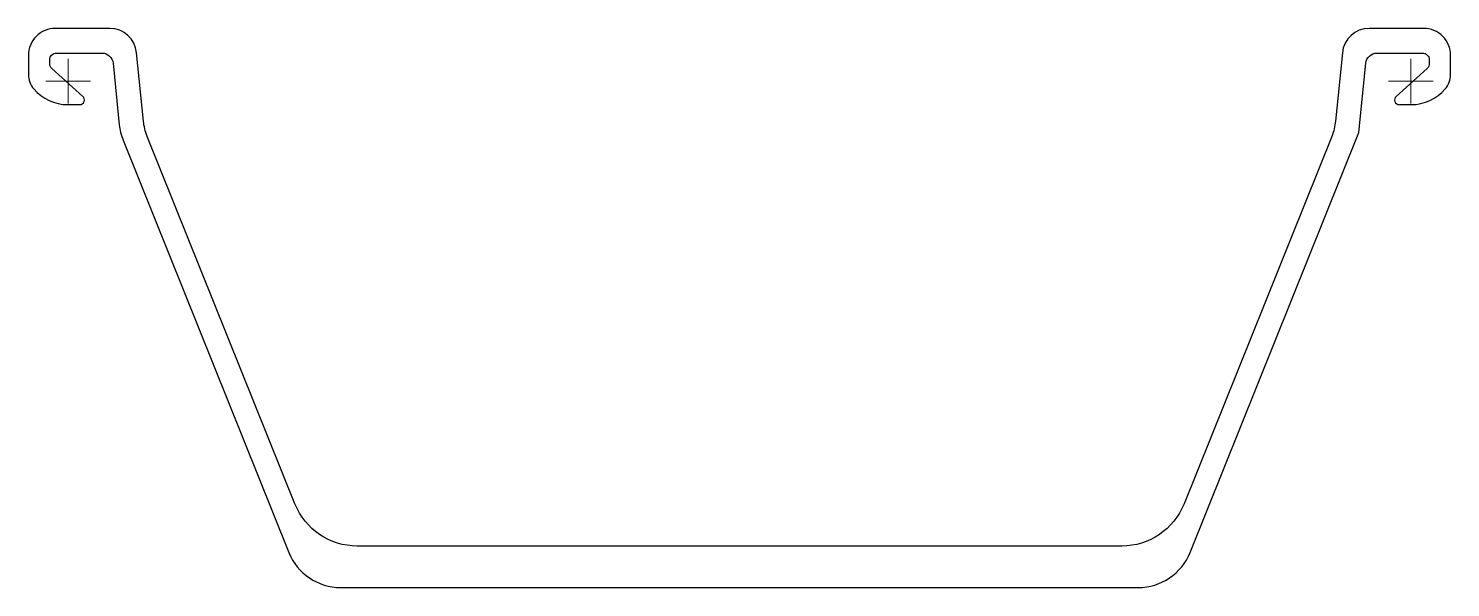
# Model space of a CAD drawing. Header units: millimetres. Extents: x -9 to 626, y 104 to 354.
import ezdxf

# ---------------------------------------------------------------- set-up
doc = ezdxf.new("R2010")
doc.units = ezdxf.units.MM
doc.layers.add('ref', color=4, linetype='Continuous', lineweight=5)

# ---------------------------------------------------------------- blocks, each defined once
blk = doc.blocks.new('PU32-1-s')
blk.add_lwpolyline([(576.79, -23), (579.89, 8, -0.385312), (584.86, 12.5), (605.25, 12.5, -0.414214), (608.25, 9.5), (608.25, 7.87, -0.212557), (607.26, 5.64), (593.45, -6.79, 0.687281), (594.88, -10.5), (600.15, -10.5, 0.219232), (615.35, -3.5, 0.17875), (617.75, 3), (617.75, 11.5, 0.414214), (605.75, 23.5), (581.34, 23.5, 0.385312), (569.4, 12.69), (566.35, -17.81, -0.070832), (564.67, -24.65), (498.66, -188.7, -0.306125), (470.83, -207.5), (129.17, -207.5, -0.306125), (101.34, -188.7), (35.33, -24.65, -0.070832), (33.65, -17.81), (30.6, 12.69, 0.385312), (18.66, 23.5), (-5.75, 23.5, 0.414214), (-17.75, 11.5), (-17.75, 3, 0.17875), (-15.35, -3.5, 0.219232), (-0.15, -10.5), (5.12, -10.5, 0.687281), (6.55, -6.79), (-7.26, 5.64, -0.212557), (-8.25, 7.87), (-8.25, 9.5, -0.414214), (-5.25, 12.5), (15.14, 12.5, -0.385312), (20.11, 8), (22.86, -19.46, 0.070832), (24.54, -26.3), (98.59, -210.33, 0.306125), (121.78, -226), (478.22, -226, 0.306125), (501.41, -210.33)], format="xyb", close=True)
at = {"layer": 'ref'}
for p, q in [((0, -10), (0, 10)), ((600, -10), (600, 10)), ((-10, 0), (10, 0)), ((590, 0), (610, 0))]:
    blk.add_line(p, q, dxfattribs=at)

msp = doc.modelspace()

# ---------------------------------------------------------------- block references
msp.add_blockref('PU32-1-s', (8.33, 330.44))

doc.saveas('drawing.dxf')
